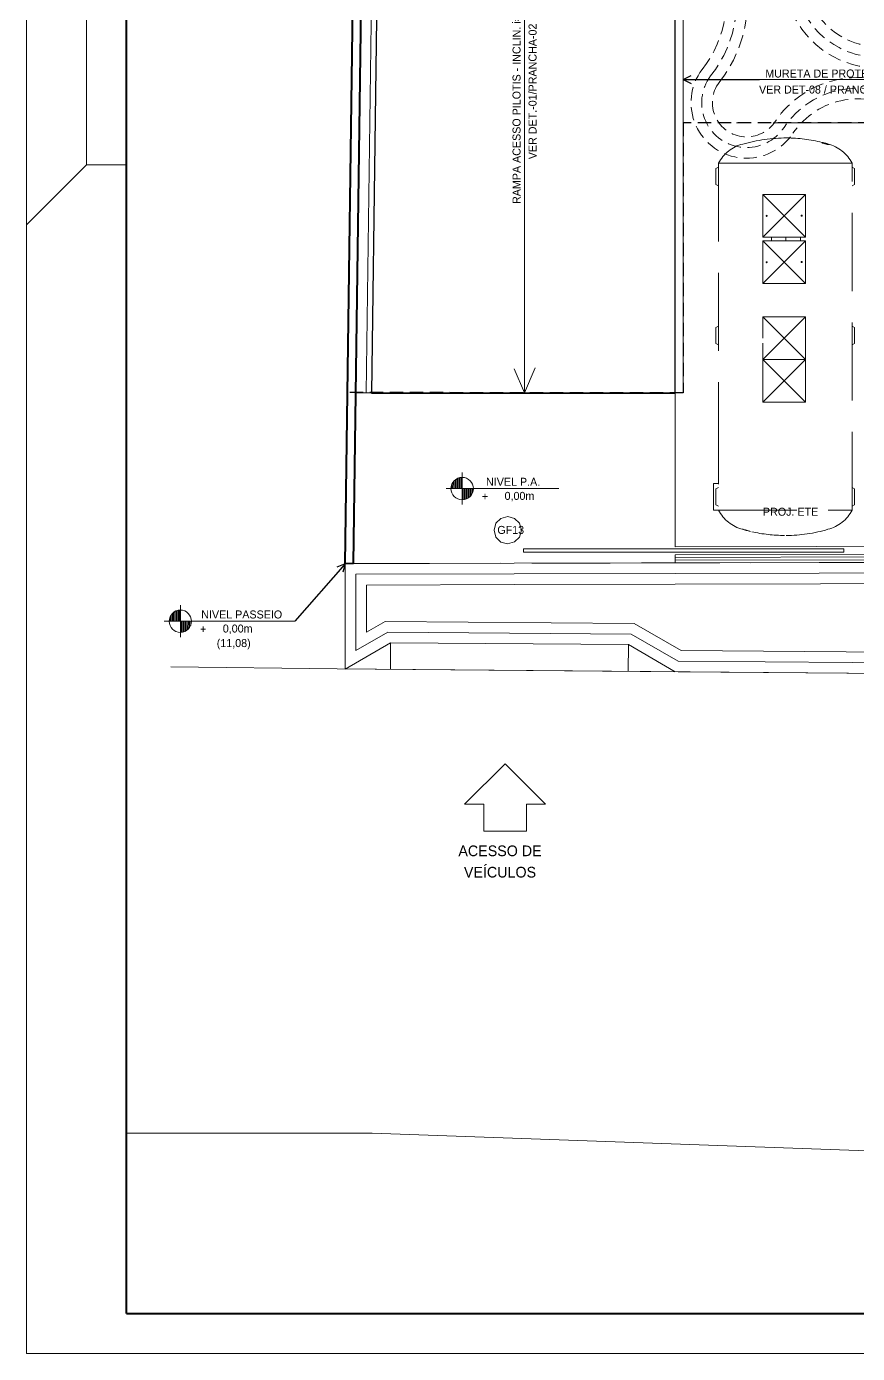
# Model space of a CAD drawing. Header units: metres. Extents: x -4.2 to 85, y -21.1 to 42.
# Drawn here: x -4.16 to 11.41, y -21.05 to 3.81 of the extents above; entities that cross this region are included whole.
import ezdxf
from ezdxf.enums import TextEntityAlignment as Align

# ---------------------------------------------------------------- set-up
doc = ezdxf.new("R2010")
doc.units = ezdxf.units.M
doc.header["$MEASUREMENT"] = 0
for name, pattern in [('175_51COM_R00---$0$XREF ÁREAS COMUNS LILAC$0$HIDDEN', [0.375, 0.25, -0.125]), ('DGN Style 3', [2.051842, 1.465602, -0.586241]), ('DGN Style 6', [2.787574, 0.001466, -0.586241, 1.025921, -0.586241, 0.001466, -0.586241]), ('HIDDEN', [0.375, 0.25, -0.125])]:
    doc.linetypes.add(name, pattern=pattern)
for name, color, linetype, lineweight in [('13 - Escadas', 7, 'Continuous', 0), ('175_51COM_R00---$0$57 - Altimetria de Terrenos', 240, 'Continuous', 13), ('19 - Estrutura Metálica', 7, 'Continuous', 0), ('20 - Equipamentos', 7, 'Continuous', 0), ('25 - Legendas', 7, 'Continuous', 0), ('31 - Pisos', 7, 'Continuous', 0), ('7 - Alvenaria', 7, 'Continuous', 0), ('Level 1', 7, 'Continuous', 0), ('Level 11-1', 7, 'Continuous', 0), ('Level 13', 7, 'Continuous', 0), ('Level 24', 7, 'Continuous', 0), ('Level 44', 7, 'Continuous', 0), ('Level 54', 7, 'Continuous', 0), ('Level 7-1', 7, 'Continuous', 0), ('PSG-CTA', 7, 'Continuous', 0), ('PSG-CXO-IDE', 7, 'Continuous', 0)]:
    doc.layers.add(name, color=color, linetype=linetype, lineweight=lineweight)
doc.layers.add('PSG-ARE', color=6, linetype='Continuous', plot=False)
doc.layers.add('PSG-MORROTE', color=104, linetype='HIDDEN')
doc.styles.add('Style-INTL_ENGINEERING', font='INTL_ENGINEERING.shx')
doc.dimstyles.get("Standard").update_dxf_attribs({"dimtxt": 0.18, "dimasz": 0.18, "dimexe": 0.18, "dimexo": 0.0625, "dimgap": 0.09, "dimtad": 0, "dimtih": 1, "dimtoh": 1, "dimdec": 4, "dimzin": 1, "dimdsep": 46, "dimtxsty": 'Standard', "dimcen": 0, "dimadec": 0, "dimazin": 0, "dimtfac": 1, "dimtdec": 4, "dimtofl": 0, "dimtmove": 0, "dimatfit": 3, "dimfxl": 0, "dimtolj": 1, "dimtzin": 1, "dimarcsym": 0})

# ---------------------------------------------------------------- blocks, each defined once
blk = doc.blocks.new('TerminatorOpen')
at = {"color": 0, "linetype": 'ByBlock', "lineweight": -2}
for q in [(-1, 0.5), (-1, 0), (-1, -0.5)]:
    blk.add_line((0, 0), q, dxfattribs=at)
blk = doc.blocks.new('*U370')
at = {"layer": 'Level 44', "color": 4, "linetype": 'Continuous', "lineweight": 0, "flags": 128}
blk.add_lwpolyline([(0.00342, 0), (0.00294, 0.00172), (0.00172, 0.00296), (0, 0.00342), (-0.00171, 0.00296), (-0.00296, 0.00172), (-0.00341, 0), (-0.00294, -0.00171), (-0.00172, -0.00295), (-0.00001, -0.00341), (0.00173, -0.00294), (0.00295, -0.00171)], close=True, dxfattribs=at)
at = {"layer": 'Level 44', "color": 4, "linetype": 'Continuous', "lineweight": 0, "style": 'Style-INTL_ENGINEERING'}
blk.add_text('GF13', height=0.001999, rotation=359.9999, dxfattribs=at).set_placement((-0.00259, -0.00093))
blk = doc.blocks.new('*U467')
at = {"layer": '13 - Escadas', "color": 131, "linetype": 'Continuous', "lineweight": 13}
for p, q in [((-0.754, -0.3), (-0.754, 0.3)), ((-0.948, 0), (-0.948, 0.081)), ((-0.927, 0), (-0.926, 0.121)), ((-0.903, 0), (-0.903, 0.149)), ((-0.881, -0.001), (-0.88, 0.167)), ((-0.858, 0), (-0.858, 0.182)), ((-0.835, 0), (-0.836, 0.193)), ((-0.813, -0.001), (-0.813, 0.2)), ((-0.79, 0), (-0.79, 0.207)), ((-0.768, 0), (-0.768, 0.21)), ((-0.561, -0.081), (-0.561, 0)), ((-1.055, 0), (1.055, -0.001)), ((-0.742, -0.209), (-0.741, 0)), ((-0.718, -0.207), (-0.718, 0)), ((-0.696, -0.201), (-0.696, 0)), ((-0.673, -0.193), (-0.673, 0)), ((-0.651, -0.182), (-0.651, 0)), ((-0.629, -0.167), (-0.628, 0)), ((-0.606, -0.147), (-0.606, 0)), ((-0.584, -0.12), (-0.584, 0))]:
    blk.add_line(p, q, dxfattribs=at)
blk.add_circle((-0.755, -0.001), 0.21, dxfattribs=at)
at = {"layer": '13 - Escadas', "color": 131, "linetype": 'Continuous', "lineweight": 13, "style": 'Style-INTL_ENGINEERING'}
for s, p in [('NIVEL P.A.', (0.707, 0.127)), ('+', (-0.269, -0.146)), ('0,00m', (0.597, -0.137))]:
    blk.add_text(s, height=0.15, rotation=0.0007, dxfattribs=at).set_placement(p, align=Align.MIDDLE_RIGHT)

msp = doc.modelspace()

# ---------------------------------------------------------------- linework, layer by layer
at = {"layer": '13 - Escadas', "color": 131, "linetype": 'Continuous', "lineweight": 13}
for p, q in [((-1.424, -7.334), (-1.424, -7.185)), ((-1.402, -7.334), (-1.401, -7.166)), ((-1.379, -7.334), (-1.379, -7.151)), ((-1.356, -7.334), (-1.357, -7.14)), ((-1.334, -7.334), (-1.334, -7.134)), ((-1.311, -7.333), (-1.311, -7.127)), ((-1.289, -7.334), (-1.289, -7.124)), ((-1.275, -7.634), (-1.275, -7.033)), ((-1.576, -7.334), (0.867, -7.334)), ((-1.469, -7.334), (-1.469, -7.252)), ((-1.448, -7.334), (-1.446, -7.213)), ((-1.263, -7.542), (-1.262, -7.334)), ((-1.239, -7.54), (-1.239, -7.334)), ((-1.217, -7.535), (-1.217, -7.334)), ((-1.194, -7.526), (-1.194, -7.334)), ((-1.172, -7.515), (-1.171, -7.334)), ((-1.15, -7.5), (-1.149, -7.334)), ((-1.127, -7.481), (-1.126, -7.334)), ((-1.104, -7.454), (-1.105, -7.334)), ((-1.082, -7.415), (-1.082, -7.333))]:
    msp.add_line(p, q, dxfattribs=at)
msp.add_circle((-1.276, -7.334), 0.21, dxfattribs=at)
at = {"layer": '175_51COM_R00---$0$57 - Altimetria de Terrenos', "linetype": '175_51COM_R00---$0$XREF ÁREAS COMUNS LILAC$0$HIDDEN', "lineweight": 30}
msp.add_lwpolyline([(2.319, 30.203), (50.405, 30.206), (50.405, 33.527), (58.938, 33.625), (59.297, 2.009), (8.148, 2.008), (8.148, -3.053), (1.858, -3.048), (2.319, 30.203)], close=True, dxfattribs=at)
at = {"layer": '19 - Estrutura Metálica', "color": 5, "linetype": 'Continuous', "lineweight": 0, "flags": 128}
for points in [[(1.81, -6.155), (1.812, -6.155)], [(1.811, -6.205), (1.811, -6.205)]]:
    msp.add_lwpolyline(points, dxfattribs=at)
msp.add_lwpolyline([(11.156, -6.039), (5.156, -6.039), (5.156, -5.979), (11.156, -5.979)], close=True, dxfattribs=at)
at = {"layer": '20 - Equipamentos', "color": 120, "linetype": 'DGN Style 3', "lineweight": 0}
for p, q in [((8.81, 1.249), (11.31, 1.249)), ((8.81, 1.249), (8.81, -3.298)), ((9.026, 1.249), (10.641, 1.249)), ((11.045, 1.249), (9.075, 1.249)), ((11.31, -5.25), (11.31, 1.249)), ((8.761, 1.149), (8.81, 1.174)), ((8.761, 0.849), (8.761, 1.149)), ((8.761, 0.849), (8.761, 1.149)), ((11.359, 1.149), (11.31, 1.174)), ((11.359, 0.849), (11.359, 1.149)), ((8.761, 0.849), (8.81, 0.824)), ((11.359, 0.849), (11.31, 0.824)), ((9.64, -0.136), (9.64, 0.664)), ((9.64, 0.664), (10.44, 0.664)), ((10.44, 0.664), (9.64, -0.136)), ((9.64, 0.664), (10.44, -0.136)), ((10.44, 0.664), (10.44, -0.136)), ((10.44, -0.136), (9.64, -0.136)), ((9.64, -1.005), (9.64, -0.205)), ((9.64, -0.205), (10.44, -0.205)), ((10.44, -0.205), (9.64, -1.005)), ((9.64, -0.205), (10.44, -1.005)), ((9.803, -0.136), (9.803, -0.205)), ((10.071, -0.205), (10.071, -0.136)), ((10.345, -0.136), (10.345, -0.205)), ((10.44, -0.205), (10.44, -1.005)), ((10.44, -1.005), (9.64, -1.005)), ((9.64, -2.029), (9.64, -1.63)), ((9.64, -1.63), (10.44, -1.63)), ((10.44, -1.63), (9.64, -2.43)), ((9.64, -1.63), (10.44, -2.43)), ((10.44, -1.63), (10.44, -2.43)), ((8.761, -1.826), (8.81, -1.801)), ((8.761, -2.126), (8.761, -1.826)), ((8.761, -2.126), (8.761, -1.826)), ((11.359, -1.826), (11.31, -1.801)), ((11.359, -2.126), (11.359, -1.826)), ((8.761, -2.126), (8.81, -2.151)), ((9.64, -2.43), (9.64, -2.121)), ((11.359, -2.126), (11.31, -2.151)), ((10.44, -2.43), (9.64, -2.43)), ((9.64, -3.23), (9.64, -2.43)), ((9.64, -2.43), (10.44, -2.43)), ((10.44, -2.43), (9.64, -3.23)), ((9.64, -2.43), (10.44, -3.23)), ((10.44, -2.43), (10.44, -3.23)), ((10.44, -3.23), (9.64, -3.23)), ((8.81, -3.298), (8.81, -5.25)), ((8.81, -4.75), (8.712, -4.75)), ((8.712, -4.75), (8.712, -5.25)), ((8.81, -4.75), (8.712, -4.75)), ((8.712, -4.75), (8.712, -5.25)), ((8.761, -4.85), (8.81, -4.825)), ((8.761, -5.15), (8.761, -4.85)), ((8.761, -5.15), (8.761, -4.85)), ((11.359, -4.85), (11.31, -4.825)), ((11.359, -5.15), (11.359, -4.85)), ((8.761, -5.15), (8.81, -5.175)), ((11.359, -5.15), (11.31, -5.175)), ((8.81, -5.25), (8.712, -5.25)), ((8.81, -5.25), (8.712, -5.25)), ((8.81, -5.25), (11.31, -5.25))]:
    msp.add_line(p, q, dxfattribs=at)
for centre in [(9.709, 0.264), (10.366, 0.267), (9.709, -0.605), (10.366, -0.602)]:
    msp.add_circle(centre, 0.00962, dxfattribs=at)
for centre, radius, start, end in [((9.423, 0.944), 0.684, 103.6946, 153.5797), ((10.111, -1.462), 3.186, 90.4501, 105.4658), ((10.08, -0.965), 2.689, 75.6093, 89.8837), ((10.08, -0.965), 2.689, 73.1636, 75.6093), ((10.039, -1.157), 2.882, 73.0541, 75.7536), ((9.965, -1.522), 3.248, 73.8598, 76.0365), ((10.697, 0.944), 0.684, 26.4203, 76.3054), ((9.423, -4.945), 0.684, 206.4203, 256.3054), ((10.697, -4.945), 0.684, 283.6946, 333.5797), ((10.04, -3.036), 2.689, 253.1636, 256.3894), ((10.04, -3.036), 2.689, 256.9515, 270.127), ((10.08, -3.036), 2.689, 269.873, 286.8364)]:
    msp.add_arc(centre, radius, start, end, dxfattribs=at)
at = {"layer": '25 - Legendas'}
msp.add_lwpolyline([(4.809, -10.006), (4.05, -10.764), (4.409, -10.764), (4.409, -11.264), (5.209, -11.264), (5.209, -10.764), (5.567, -10.764)], close=True, dxfattribs=at)
at = {"layer": '31 - Pisos', "color": 30, "linetype": 'Continuous', "lineweight": 13}
for p, q in [((15.085, 2.008, -8.951), (10.748, 2.008, -8.951)), ((1.811, -6.255), (1.811, -8.229)), ((1.814, -7.575), (1.812, -6.655)), ((1.811, -8.229), (2.665, -7.736)), ((2.665, -7.736), (2.661, -8.236)), ((7.119, -7.772), (7.115, -8.272)), ((7.998, -8.28), (7.119, -7.772))]:
    msp.add_line(p, q, dxfattribs=at)
at = {"layer": '31 - Pisos', "color": 30, "linetype": 'Continuous', "lineweight": 0}
msp.add_line((1.961, -6.254), (7.998, -6.239), dxfattribs=at)
at = {"layer": '31 - Pisos', "color": 30, "linetype": 'Continuous', "lineweight": 0, "flags": 128}
msp.add_lwpolyline([(7.998, -3.054), (7.998, -5.939), (15.939, -5.919)], dxfattribs=at)
at = {"layer": '31 - Pisos', "color": 30, "linetype": 'Continuous', "lineweight": 13}
for points in [[(16.089, -6.219), (7.998, -6.239), (4.979, -6.247), (1.811, -6.255)], [(16.09, -6.419), (7.998, -6.439), (4.98, -6.447), (2.011, -6.454)], [(8.052, -8.08), (7.174, -7.573), (2.612, -7.535), (2.011, -7.882), (2.011, -6.454)], [(16.165, -6.619), (7.999, -6.639), (4.98, -6.647), (2.211, -6.654)], [(8.107, -7.881), (7.228, -7.373), (2.559, -7.335), (2.211, -7.536), (2.211, -6.654)], [(7.119, -7.772), (2.665, -7.736)], [(12.741, -7.919), (8.107, -7.881)], [(59.253, -8.928), (58.901, -8.925), (56.592, -8.79), (54.193, -8.655), (49.632, -8.615), (44.98, -8.574), (38.353, -8.627), (32.118, -8.53), (25.447, -8.522), (21.941, -8.518), (20.941, -8.516), (18.776, -8.514), (16.605, -8.423), (14.434, -8.333), (8.05, -8.28), (1.665, -8.228), (-1.451, -8.19)], [(12.941, -8.12), (8.052, -8.08)]]:
    msp.add_lwpolyline(points, dxfattribs=at)
at = {"layer": '7 - Alvenaria', "color": 2, "linetype": 'Continuous', "lineweight": 0}
msp.add_line((12.473, 2.819), (9.579, 2.819), dxfattribs=at)
at = {"layer": '7 - Alvenaria', "color": 7, "linetype": 'Continuous', "lineweight": 40, "flags": 128}
msp.add_lwpolyline([(59.253, -7.05), (58.79, 33.478), (45.694, 33.318), (39.329, 33.323), (32.093, 33.203), (18.934, 32.863), (2.506, 33.176), (1.961, -6.254), (1.811, -6.255), (2.358, 33.328), (18.933, 33.013), (32.09, 33.353), (39.328, 33.473), (45.693, 33.468), (58.938, 33.63), (59.403, -7.053), (59.253, -7.05)], dxfattribs=at)
at = {"layer": 'Level 1', "color": 172, "linetype": 'Continuous', "lineweight": 0}
for p, q in [((7.998, -6.139), (15.989, -6.119)), ((7.998, -6.189), (16.039, -6.169))]:
    msp.add_line(p, q, dxfattribs=at)
at = {"layer": 'Level 11-1', "color": 7, "linetype": 'DGN Style 6', "lineweight": 0, "flags": 128}
msp.add_lwpolyline([(59.3, 2.009), (8.148, 2.009)], dxfattribs=at)
at = {"layer": 'Level 13', "color": 230, "linetype": 'Continuous', "lineweight": 0}
for p, q in [((5.174, 7.246), (5.174, -3.054)), ((5.174, -3.054), (4.98, -2.601)), ((5.174, -3.054), (5.374, -2.587)), ((7.998, -3.054), (2.207, -3.054))]:
    msp.add_line(p, q, dxfattribs=at)
at = {"layer": 'Level 54', "color": 131, "linetype": 'Continuous', "lineweight": 0}
for q in [(-3.033, 42.021), (-4.158, 0.095), (-2.283, 1.22)]:
    msp.add_line((-3.033, 1.22), q, dxfattribs=at)
at = {"layer": 'Level 54', "color": 131, "linetype": 'Continuous', "lineweight": 40}
for q in [(-2.282, 41.271), (84.268, -20.305)]:
    msp.add_line((-2.283, -20.305), q, dxfattribs=at)
at = {"layer": 'Level 54', "color": 131, "linetype": 'Continuous', "lineweight": 0, "flags": 128}
msp.add_lwpolyline([(85.018, 42.02), (-4.158, 42.02), (-4.158, -21.055), (85.018, -21.055)], close=True, dxfattribs=at)
at = {"layer": 'Level 7-1', "color": 7, "linetype": 'Continuous', "lineweight": 13}
for p, q in [((2.349, 7.246), (2.207, -3.054)), ((7.998, 7.246), (7.998, -3.054)), ((8.148, -3.054), (8.148, 7.396)), ((2.207, -3.054), (2.005, -3.054)), ((7.998, -3.054), (8.148, -3.054)), ((7.998, -6.089), (15.939, -6.069)), ((7.998, -6.239), (7.998, -6.089)), ((7.998, -6.239), (16.089, -6.219))]:
    msp.add_line(p, q, dxfattribs=at)
at = {"layer": 'Level 7-1', "color": 7, "linetype": 'Continuous', "lineweight": 13, "flags": 128}
msp.add_lwpolyline([(1.81, -6.105), (1.813, -6.105)], dxfattribs=at)
at = {"layer": 'PSG-ARE', "linetype": 'Continuous'}
msp.add_lwpolyline([(7.998, 7.246), (2.446, 7.242), (2.305, -3.058), (7.998, -3.058), (7.998, 7.246)], dxfattribs=at)
at = {"layer": 'PSG-CTA', "color": 30, "linetype": 'Continuous', "lineweight": 0}
for p, q in [((14.434, -8.333), (1.665, -8.228)), ((-2.282, -16.924), (2.321, -16.927)), ((2.321, -16.927), (13.969, -17.339))]:
    msp.add_line(p, q, dxfattribs=at)
at = {"layer": 'PSG-CXO-IDE', "color": 131, "linetype": 'DGN Style 3', "lineweight": 0, "flags": 128}
msp.add_lwpolyline([(2.358, 33.328), (1.811, -6.255), (18.717, -6.212), (31.612, -6.518), (38.43, -6.548), (45.404, -6.752), (59.403, -7.053), (58.938, 33.63), (45.693, 33.468), (39.328, 33.473), (32.09, 33.353), (18.933, 33.013)], close=True, dxfattribs=at)
at = {"layer": 'PSG-MORROTE', "lineweight": 13}
for points in [[(10.476, 5.118, 1.505773), (8.773, 5.079, -0.280489), (8.501, 3.008, 1.0305), (10.202, 1.811, -0.428733), (12.3, 2.162, 1.756752), (12.517, 3.647, -0.676148)], [(10.286, 5.18, 1.519899), (8.955, 5.16, -0.280106), (8.659, 2.886, 1.02923), (10.036, 1.922, -0.429655), (12.424, 2.32, 1.738101), (12.607, 3.468, -0.675087)]]:
    msp.add_lwpolyline(points, format="xyb", close=True, dxfattribs=at)
msp.add_lwpolyline([(10.096, 5.245, 1.540469), (9.138, 5.242, -0.27973), (8.818, 2.764, 1.027477), (9.869, 2.032, -0.430545), (12.548, 2.477, 1.711017), (12.695, 3.287, -0.674033), (10.096, 5.245, 0.213975)], format="xyb", dxfattribs=at)

# ---------------------------------------------------------------- block references
at = {"layer": '13 - Escadas', "color": 131, "linetype": 'Continuous', "lineweight": 13}
msp.add_blockref('*U467', (4.76, -4.847), dxfattribs=at)
at = {"layer": 'Level 44', "color": 4, "linetype": 'Continuous', "lineweight": 0, "xscale": 75.00000000731839, "yscale": 75.00000000731839, "zscale": 75.00000000731839, "rotation": 0.0008004141529982}
msp.add_blockref('*U370', (4.858, -5.627), dxfattribs=at)

# ---------------------------------------------------------------- texts
at = {"layer": '13 - Escadas', "color": 131, "linetype": 'Continuous', "lineweight": 13, "style": 'Style-INTL_ENGINEERING'}
for s, height, p in [('NIVEL PASSEIO', 0.14999, (0.632, -7.206)), ('+', 0.15, (-0.79, -7.48)), ('0,00m', 0.15, (0.077, -7.47)), ('(11,08)', 0.15, (0.042, -7.742))]:
    msp.add_text(s, height=height, rotation=0.0007, dxfattribs=at).set_placement(p, align=Align.MIDDLE_RIGHT)
at = {"layer": '7 - Alvenaria', "color": 2, "linetype": 'Continuous', "lineweight": 13, "insert": (5.175, 2.596), "char_height": 0.15, "attachment_point": 5, "rotation": 90, "line_spacing_factor": 1.200006, "style": 'Style-INTL_ENGINEERING'}
msp.add_mtext('RAMPA ACESSO PILOTIS - INCLIN. i=19,03%\\PVER DET.-01/PRANCHA-02\\P', dxfattribs=at)
at = {"layer": '7 - Alvenaria', "color": 2, "linetype": 'Continuous', "lineweight": 13, "char_height": 0.15, "attachment_point": 5, "line_spacing_factor": 1.200006, "style": 'Style-INTL_ENGINEERING'}
for s, insert in [('MURETA DE PROTEÇÃO\\PVER DET-08 / PRANCHA-04\\P', (10.866, 2.78)), ('PROJ. ETE\\P', (10.159, -5.282))]:
    msp.add_mtext(s, dxfattribs=dict(at, insert=insert))
at = {"layer": 'Level 24', "color": 2, "linetype": 'Continuous', "lineweight": 13, "insert": (4.714, -11.837), "char_height": 0.2, "attachment_point": 5, "line_spacing_factor": 1.200006, "style": 'Style-INTL_ENGINEERING'}
msp.add_mtext('ACESSO DE\\PVEÍCULOS', dxfattribs=at)

# ---------------------------------------------------------------- leaders
at = {"layer": '13 - Escadas', "color": 131, "linetype": 'Continuous', "lineweight": 13}
msp.add_leader([(1.811, -6.255), (0.867, -7.334)], dimstyle='Standard', override={"dimtxt": 0.14925, "dimasz": 0.14925, "dimgap": 0, "dimtad": 1, "dimtxsty": 'Style-INTL_ENGINEERING', "dimldrblk": 'TerminatorOpen'}, dxfattribs=at)
at = {"layer": '7 - Alvenaria', "color": 2, "linetype": 'Continuous', "lineweight": 13}
msp.add_leader([(8.148, 2.819), (9.579, 2.819)], dimstyle='Standard', override={"dimtxt": 0.14925, "dimasz": 0.14925, "dimgap": 0, "dimtad": 1, "dimtxsty": 'Style-INTL_ENGINEERING', "dimldrblk": 'TerminatorOpen'}, dxfattribs=at)

doc.saveas('drawing.dxf')
